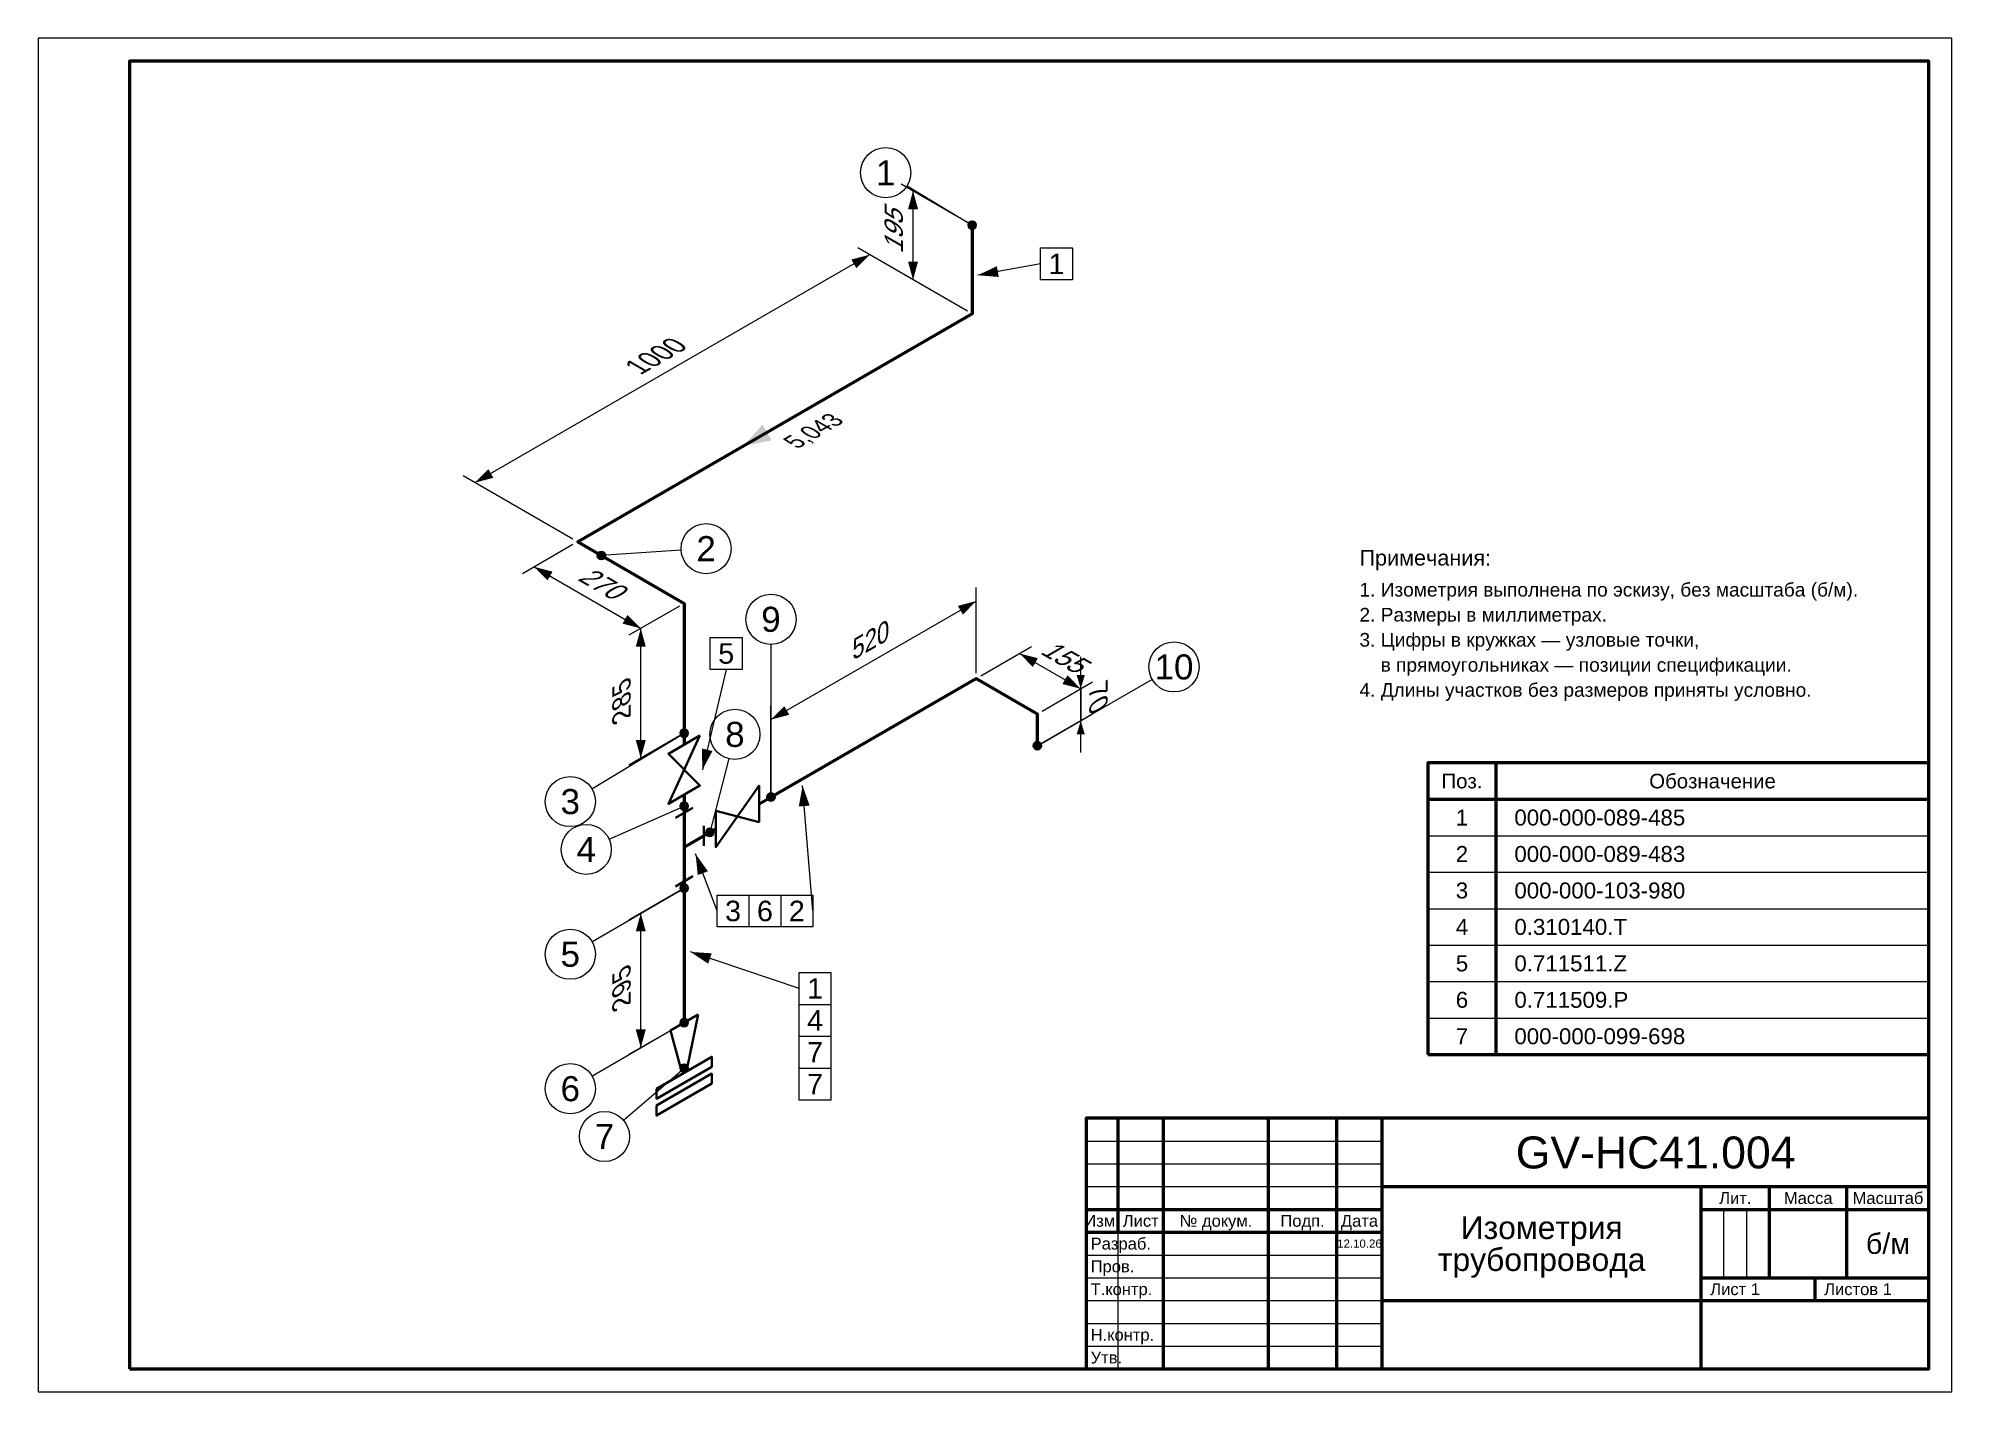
# Model space of a CAD drawing. Header units: millimetres. Extents: x -2050 to 2150, y -2560 to 410.
import ezdxf
from ezdxf.enums import TextEntityAlignment as Align

# ---------------------------------------------------------------- set-up
doc = ezdxf.new("R2010")
doc.units = ezdxf.units.MM
doc.header["$LTSCALE"] = 10
for name, color, linetype, lineweight in [('АРМАТУРА', 1, 'Continuous', 35), ('ВЫНОСКИ', 5, 'Continuous', 18), ('РАЗМЕРЫ', 5, 'Continuous', 18), ('РАМКА', 7, 'Continuous', 50), ('РАМКА_ТОНК', 7, 'Continuous', 18), ('ТРУБОПРОВОД', 1, 'Continuous', 50)]:
    doc.layers.add(name, color=color, linetype=linetype, lineweight=lineweight)
doc.layers.add('ТЕКСТ', color=7, linetype='Continuous')
doc.layers.add('УЗЛЫ', color=5, linetype='Continuous')
doc.styles.add('GOST', font='arial.ttf', dxfattribs={"width": 0.85})

msp = doc.modelspace()

# ---------------------------------------------------------------- hatches: boundary and pattern name
at = {"layer": 'УЗЛЫ'}
h = msp.add_hatch(color=5, dxfattribs=at)
edge = h.paths.add_edge_path()
edge.add_arc((0, 0), 9, 0, 360)
h = msp.add_hatch(color=5, dxfattribs=at)
edge = h.paths.add_edge_path()
edge.add_arc((-814.1, -725), 9, 0, 360)
h = msp.add_hatch(color=5, dxfattribs=at)
edge = h.paths.add_edge_path()
edge.add_arc((-632.2, -1115), 9, 0, 360)
h = msp.add_hatch(color=5, dxfattribs=at)
edge = h.paths.add_edge_path()
edge.add_arc((142.9, -1142.5), 9, 0, 360)
h = msp.add_hatch(color=5, dxfattribs=at)
edge = h.paths.add_edge_path()
edge.add_arc((-441.7, -1255), 9, 0, 360)
h = msp.add_hatch(color=5, dxfattribs=at)
edge = h.paths.add_edge_path()
edge.add_arc((-632.2, -1275), 9, 0, 360)
h = msp.add_hatch(color=5, dxfattribs=at)
edge = h.paths.add_edge_path()
edge.add_arc((-575.9, -1332.5), 9, 0, 360)
h = msp.add_hatch(color=5, dxfattribs=at)
edge = h.paths.add_edge_path()
edge.add_arc((-632.2, -1455), 9, 0, 360)
h = msp.add_hatch(color=5, dxfattribs=at)
edge = h.paths.add_edge_path()
edge.add_arc((-632.2, -1750), 9, 0, 360)
h = msp.add_hatch(color=5, dxfattribs=at)
edge = h.paths.add_edge_path()
edge.add_arc((-632.2, -1850), 9, 0, 360)

# ---------------------------------------------------------------- linework, layer by layer
at = {"layer": 'АРМАТУРА'}
for p, q in [((-613.1, -1279), (-651.3, -1301)), ((-588.9, -1318), (-588.9, -1362)), ((-613.1, -1429), (-651.3, -1451))]:
    msp.add_line(p, q, dxfattribs=at)
for points in [[(-597.6, -1120), (-666.8, -1270), (-597.6, -1230), (-666.8, -1160)], [(-562.9, -1285), (-467.7, -1310), (-467.7, -1230), (-562.9, -1365)], [(-601.9, -1732.5), (-662.5, -1767.5), (-639.1, -1854), (-625.3, -1846)], [(-692.8, -1895), (-571.6, -1825), (-571.6, -1847), (-692.8, -1917)], [(-692.8, -1932), (-571.6, -1862), (-571.6, -1884), (-692.8, -1954)]]:
    msp.add_lwpolyline(points, close=True, dxfattribs=at)
at = {"layer": 'ВЫНОСКИ'}
for p, q in [((-142.9, 86.5), (0, 0)), ((150, -85), (12, -110)), ((-638.9, -713.6), (-814.1, -725)), ((-441.7, -920), (-441.7, -1255)), ((-540, -975), (-592.2, -1195)), ((395.2, -997), (142.9, -1142.5)), ((-835, -1236.7), (-632.2, -1115)), ((-534.5, -1170.8), (-575.9, -1332.5)), ((-350, -1505), (-372.4, -1230)), ((-796.9, -1347.8), (-632.2, -1275)), ((-560, -1505), (-607.2, -1380)), ((-834.6, -1572.4), (-632.2, -1455)), ((-490, -1470), (-490, -1540)), ((-420, -1470), (-420, -1540)), ((-380, -1675), (-618.2, -1595)), ((-380, -1710), (-310, -1710)), ((-834.6, -1867.4), (-632.2, -1750)), ((-380, -1780), (-310, -1780)), ((-765.4, -1964.2), (-632.2, -1850)), ((-380, -1850), (-310, -1850))]:
    msp.add_line(p, q, dxfattribs=at)
for points in [[(150, -50), (220, -50), (220, -120), (150, -120)], [(-575, -905), (-505, -905), (-505, -975), (-575, -975)], [(-560, -1470), (-350, -1470), (-350, -1540), (-560, -1540)], [(-380, -1640), (-310, -1640), (-310, -1920), (-380, -1920)]]:
    msp.add_lwpolyline(points, close=True, dxfattribs=at)
for centre in [(-190, 115), (-584.1, -710), (-441.7, -865), (442.9, -969.5), (-520.9, -1117.5), (-882.2, -1265), (-847.2, -1370), (-882.2, -1600), (-882.2, -1895), (-807.2, -2000)]:
    msp.add_circle(centre, 55, dxfattribs=at)
at = {"layer": 'РАЗМЕРЫ'}
for p, q in [((-10.4, 6), (-155.9, 90)), ((-129.9, -120), (-129.9, 75)), ((-225.2, -65), (-1091.2, -565)), ((-10.4, -189), (-251.1, -50)), ((-10.4, -189), (-155.9, -105)), ((-876.4, -689), (-1117.2, -550)), ((-876.4, -701), (-987.3, -765)), ((-961.3, -750), (-727.5, -885)), ((8.7, -983), (8.7, -795)), ((-642.6, -836), (-753.4, -900)), ((-642.6, -836), (-753.4, -900)), ((-441.7, -1085), (8.7, -825)), ((-727.5, -1170), (-727.5, -885)), ((19.1, -989), (129.9, -925)), ((103.9, -940), (238.2, -1017.5)), ((238.2, -1157.5), (238.2, -947.5)), ((153.3, -1066.5), (264.1, -1002.5)), ((153.3, -1066.5), (264.1, -1002.5)), ((238.2, -1017.5), (238.2, -1087.5)), ((-441.7, -1243), (-441.7, -1055)), ((153.3, -1136.5), (264.1, -1072.5)), ((-642.6, -1121), (-753.4, -1185)), ((-642.6, -1461), (-753.4, -1525)), ((-727.5, -1805), (-727.5, -1510)), ((-642.6, -1756), (-753.4, -1820))]:
    msp.add_line(p, q, dxfattribs=at)
for points in [[(-129.9, 75), (-140.9, 35), (-118.9, 35)], [(-225.2, -65), (-265.3, -75.5), (-254.3, -94.5)], [(-129.9, -120), (-118.9, -80), (-140.9, -80)], [(12, -110), (58.4, -113.8), (54.1, -90.2)], [(-502.3, -485), (-440.3, -472.3), (-460.3, -437.7)], [(-1091.2, -565), (-1051.1, -554.5), (-1062.1, -535.5)], [(-961.3, -750), (-932.1, -779.5), (-921.1, -760.5)], [(8.7, -825), (-31.5, -835.5), (-20.5, -854.5)], [(-727.5, -885), (-756.6, -855.5), (-767.6, -874.5)], [(-727.5, -885), (-738.5, -925), (-716.5, -925)], [(103.9, -940), (133.1, -969.5), (144.1, -950.5)], [(238.2, -1017.5), (209, -988), (198, -1007)], [(238.2, -1017.5), (247.2, -987.5), (229.2, -987.5)], [(-441.7, -1085), (-401.5, -1074.5), (-412.5, -1055.5)], [(238.2, -1087.5), (229.2, -1117.5), (247.2, -1117.5)], [(-727.5, -1170), (-716.5, -1130), (-738.5, -1130)], [(-592.2, -1195), (-570.1, -1154), (-593.5, -1148.4)], [(-372.4, -1230), (-380.7, -1275.8), (-356.8, -1273.9)], [(-607.2, -1380), (-602.5, -1426.3), (-580.1, -1417.9)], [(-727.5, -1510), (-738.5, -1550), (-716.5, -1550)], [(-618.2, -1595), (-579.4, -1620.7), (-571.7, -1598)], [(-727.5, -1805), (-716.5, -1765), (-738.5, -1765)]]:
    msp.add_solid(points, dxfattribs=at)
at = {"layer": 'РАМКА'}
for p, q in [((1150, -1820), (1150, -1180)), ((1000, -1260), (2100, -1260)), ((320, -2210), (320, -1960)), ((420, -2510), (420, -1960)), ((650, -2510), (650, -1960)), ((800, -2510), (800, -1960)), ((900, -2510), (900, -1960)), ((900, -2110), (2100, -2110)), ((1600, -2510), (1600, -2110)), ((1750, -2310), (1750, -2110)), ((1920, -2310), (1920, -2110)), ((250, -2160), (900, -2160)), ((1600, -2160), (2100, -2160)), ((250, -2210), (900, -2210)), ((1600, -2310), (2100, -2310)), ((1850, -2360), (1850, -2310)), ((900, -2360), (2100, -2360)), ((250, -2510), (250, -2510))]:
    msp.add_line(p, q, dxfattribs=at)
for points in [[(-1850, -2510), (2100, -2510), (2100, 360), (-1850, 360)], [(1000, -1820), (2100, -1820), (2100, -1180), (1000, -1180)], [(250, -2510), (2100, -2510), (2100, -1960), (250, -1960)]]:
    msp.add_lwpolyline(points, close=True, dxfattribs=at)
at = {"layer": 'РАМКА_ТОНК'}
for p, q in [((1000, -1340), (2100, -1340)), ((1000, -1420), (2100, -1420)), ((1000, -1500), (2100, -1500)), ((1000, -1580), (2100, -1580)), ((1000, -1660), (2100, -1660)), ((1000, -1740), (2100, -1740)), ((250, -2010), (900, -2010)), ((250, -2060), (900, -2060)), ((250, -2110), (900, -2110)), ((1650, -2310), (1650, -2160)), ((1700, -2310), (1700, -2160)), ((320, -2510), (320, -2210)), ((250, -2260), (900, -2260)), ((250, -2310), (900, -2310)), ((250, -2360), (900, -2360)), ((250, -2410), (900, -2410)), ((250, -2460), (900, -2460))]:
    msp.add_line(p, q, dxfattribs=at)
msp.add_lwpolyline([(-2050, -2560), (2150, -2560), (2150, 410), (-2050, 410)], close=True, dxfattribs=at)
at = {"layer": 'ТРУБОПРОВОД'}
msp.add_line((-632.2, -1850), (-632.2, -1860), dxfattribs=at)
for points in [[(0, 0), (0, -195), (-866, -695), (-632.2, -830), (-632.2, -1115), (-632.2, -1140)], [(-467.7, -1270), (-441.7, -1255), (8.7, -995), (142.9, -1072.5), (142.9, -1142.5)], [(-632.2, -1250), (-632.2, -1275), (-632.2, -1365), (-632.2, -1455), (-632.2, -1750)], [(-632.2, -1365), (-562.9, -1325)]]:
    msp.add_lwpolyline(points, dxfattribs=at)
at = {"layer": 'УЗЛЫ'}
for centre in [(0, 0), (-814.1, -725), (-632.2, -1115), (142.9, -1142.5), (-441.7, -1255), (-632.2, -1275), (-575.9, -1332.5), (-632.2, -1455), (-632.2, -1750), (-632.2, -1850)]:
    msp.add_circle(centre, 9, dxfattribs=at)

# ---------------------------------------------------------------- texts
at = {"layer": 'ВЫНОСКИ', "style": 'GOST'}
for s, height, p in [('1', 55, (-190, 115)), ('1', 45, (185, -85)), ('2', 55, (-584.1, -710)), ('9', 55, (-441.7, -865)), ('5', 45, (-540, -940)), ('10', 55, (442.9, -969.5)), ('8', 55, (-520.9, -1117.5)), ('3', 55, (-882.2, -1265)), ('4', 55, (-847.2, -1370)), ('3', 45, (-525, -1505)), ('6', 45, (-455, -1505)), ('2', 45, (-385, -1505)), ('5', 55, (-882.2, -1600)), ('1', 45, (-345, -1675)), ('4', 45, (-345, -1745)), ('7', 45, (-345, -1815)), ('6', 55, (-882.2, -1895)), ('7', 45, (-345, -1885)), ('7', 55, (-807.2, -2000))]:
    msp.add_text(s, height=height, dxfattribs=at).set_placement(p, align=Align.MIDDLE_CENTER)
at = {"layer": 'РАЗМЕРЫ', "style": 'GOST'}
for s, rotation, oblique, p in [('195', 90, 30, (-140.3, -16.5)), ('1000', 30, -30, (-668.6, -309)), ('270', -30, 30, (-834, -811.5)), ('520', 30, 30, (-216.5, -943)), ('155', -30, 30, (181.4, -972.8)), ('285', 90, -30, (-737.9, -1033.5)), ('70', -90, -30, (245.1, -1048.5)), ('295', 90, -30, (-737.9, -1663.5))]:
    msp.add_text(s, height=40, rotation=rotation, dxfattribs=dict(at, oblique=oblique)).set_placement(p, align=Align.BOTTOM_CENTER)
at = {"layer": 'ТЕКСТ', "style": 'GOST', "oblique": -30}
msp.add_text('5,043', height=35, rotation=30, dxfattribs=at).set_placement((-348.7, -431), align=Align.TOP_CENTER)
at = {"layer": 'ТЕКСТ', "style": 'GOST'}
for s, height, p in [('Примечания:', 34, (850, -730)), ('1. Изометрия выполнена по эскизу, без масштаба (б/м).', 30, (850, -800)), ('2. Размеры в миллиметрах.', 30, (850, -855)), ('3. Цифры в кружках — узловые точки,', 30, (850, -910)), ('    в прямоугольниках — позиции спецификации.', 30, (850, -965)), ('4. Длины участков без размеров приняты условно.', 30, (850, -1020)), ('000-000-089-485', 35, (1190, -1300)), ('000-000-089-483', 35, (1190, -1380)), ('000-000-103-980', 35, (1190, -1460)), ('0.310140.T', 35, (1190, -1540)), ('0.711511.Z', 35, (1190, -1620)), ('0.711509.P', 35, (1190, -1700)), ('000-000-099-698', 35, (1190, -1780)), ('Разраб.', 26, (260, -2235)), ('Пров.', 26, (260, -2285)), ('Т.контр.', 26, (260, -2335)), ('Лист 1', 26, (1620, -2335)), ('Листов 1', 26, (1870, -2335)), ('Н.контр.', 26, (260, -2435)), ('Утв.', 26, (260, -2485))]:
    msp.add_text(s, height=height, dxfattribs=at).set_placement(p, align=Align.MIDDLE_LEFT)
for s, height, p in [('Поз.', 32, (1075, -1220)), ('Обозначение', 32, (1625, -1220)), ('1', 35, (1075, -1300)), ('2', 35, (1075, -1380)), ('3', 35, (1075, -1460)), ('4', 35, (1075, -1540)), ('5', 35, (1075, -1620)), ('6', 35, (1075, -1700)), ('7', 35, (1075, -1780)), ('GV-HC41.004', 70, (1500, -2035)), ('Лит.', 26, (1675, -2135)), ('Масса', 26, (1835, -2135)), ('Масштаб', 26, (2010, -2135)), ('Изм.', 26, (285, -2185)), ('Лист', 26, (370, -2185)), ('№ докум.', 26, (535, -2185)), ('Подп.', 26, (725, -2185)), ('Дата', 26, (850, -2185)), ('Изометрия', 50, (1250, -2200)), ('12.10.26', 18, (850, -2235)), ('б/м', 45, (2010, -2235)), ('трубопровода', 50, (1250, -2270))]:
    msp.add_text(s, height=height, dxfattribs=at).set_placement(p, align=Align.MIDDLE_CENTER)

doc.saveas('drawing.dxf')
